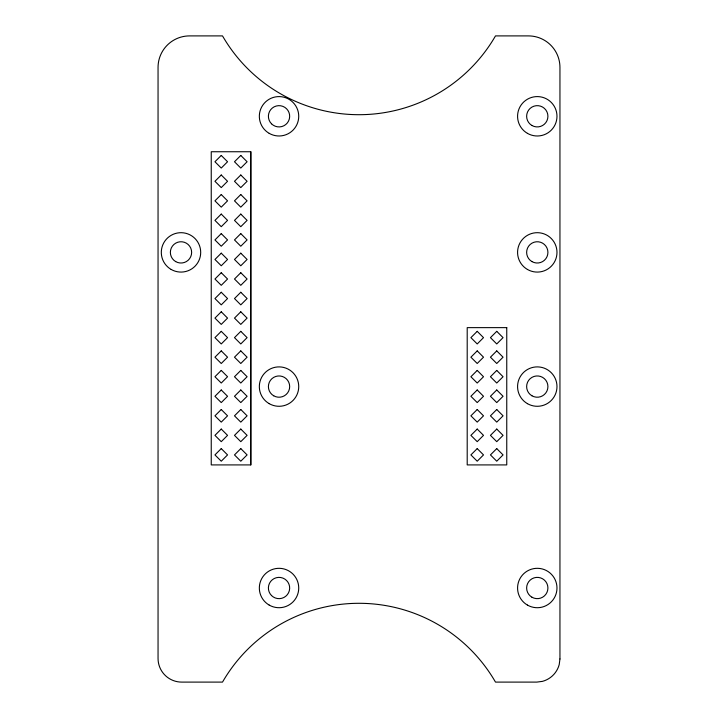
<?xml version="1.0" encoding="UTF-8"?>
<svg xmlns="http://www.w3.org/2000/svg" width="718" height="718" viewBox="0 0 718 718"><rect width="100%" height="100%" fill="white"/><g stroke="black" fill="none" stroke-linecap="round" stroke-linejoin="round"><path stroke-width="1.08" d="M250.797 464.914L250.806 151.74L211.245 151.74L211.245 464.914L250.797 464.914L250.797 151.74M559.95 658.971L559.214 664.599A23.712 23.712 0 0 1 542.449 681.364L536.831 682.1L495.492 682.1A157.61 157.61 0 0 0 222.508 682.1L181.69 682.1A23.64 23.64 0 0 1 158.05 658.46L158.05 67.42A31.52 31.52 0 0 1 189.57 35.9L222.508 35.9A157.61 157.61 0 0 0 495.492 35.9L528.43 35.9A31.52 31.52 0 0 1 559.95 67.42L559.95 658.971M221.252 155.447L214.942 161.747L221.252 168.057L227.552 161.747L221.252 155.447M221.252 174.995L214.942 181.295L221.252 187.595L227.552 181.295L221.252 174.995M240.79 155.447L234.49 161.747L240.79 168.057L247.1 161.747L240.79 155.447M221.252 194.533L214.942 200.843L221.252 207.143L227.552 200.843L221.252 194.533M240.79 174.995L234.49 181.295L240.79 187.595L247.1 181.295L240.79 174.995M221.252 214.081L214.942 220.381L221.252 226.691L227.552 220.381L221.252 214.081M240.79 194.533L234.49 200.843L240.79 207.143L247.1 200.843L240.79 194.533M221.252 233.619L214.942 239.929L221.252 246.229L227.552 239.929L221.252 233.619M240.79 214.081L234.49 220.381L240.79 226.691L247.1 220.381L240.79 214.081M221.252 253.167L214.942 259.467L221.252 265.777L227.552 259.467L221.252 253.167M240.79 233.619L234.49 239.929L240.79 246.229L247.1 239.929L240.79 233.619M221.252 272.705L214.942 279.015L221.252 285.315L227.552 279.015L221.252 272.705M240.79 253.167L234.49 259.467L240.79 265.777L247.1 259.467L240.79 253.167M221.252 292.253L214.942 298.553L221.252 304.863L227.552 298.553L221.252 292.253M240.79 272.705L234.49 279.015L240.79 285.315L247.1 279.015L240.79 272.705M221.252 311.791L214.942 318.101L221.252 324.401L227.552 318.101L221.252 311.791M240.79 292.253L234.49 298.553L240.79 304.863L247.1 298.553L240.79 292.253M221.252 331.339L214.942 337.639L221.252 343.949L227.552 337.639L221.252 331.339M240.79 311.791L234.49 318.101L240.79 324.401L247.1 318.101L240.79 311.791M221.252 350.887L214.942 357.187L221.252 363.488L227.552 357.187L221.252 350.887M240.79 331.339L234.49 337.639L240.79 343.949L247.1 337.639L240.79 331.339M221.252 370.425L214.942 376.735L221.252 383.035L227.552 376.735L221.252 370.425M240.79 350.887L234.49 357.187L240.79 363.488L247.1 357.187L240.79 350.887M221.252 389.973L214.942 396.273L221.252 402.583L227.552 396.273L221.252 389.973M240.79 370.425L234.49 376.735L240.79 383.035L247.1 376.735L240.79 370.425M221.252 409.511L214.942 415.821L221.252 422.121L227.552 415.821L221.252 409.511M240.79 389.973L234.49 396.273L240.79 402.583L247.1 396.273L240.79 389.973M221.252 429.059L214.942 435.359L221.252 441.669L227.552 435.359L221.252 429.059M240.79 409.511L234.49 415.821L240.79 422.121L247.1 415.821L240.79 409.511M221.252 448.597L214.942 454.907L221.252 461.207L227.552 454.907L221.252 448.597M240.79 429.059L234.49 435.359L240.79 441.669L247.1 435.359L240.79 429.059M240.79 448.597L234.49 454.907L240.79 461.207L247.1 454.907L240.79 448.597M477.21 331.339L470.9 337.639L477.21 343.949L483.51 337.639L477.21 331.339M477.21 350.887L470.9 357.187L477.21 363.488L483.51 357.187L477.21 350.887M496.748 331.339L490.448 337.639L496.748 343.949L503.058 337.639L496.748 331.339M477.21 370.425L470.9 376.735L477.21 383.035L483.51 376.735L477.21 370.425M496.748 350.887L490.448 357.187L496.748 363.488L503.058 357.187L496.748 350.887M477.21 389.973L470.9 396.273L477.21 402.583L483.51 396.273L477.21 389.973M496.748 370.425L490.448 376.735L496.748 383.035L503.058 376.735L496.748 370.425M477.21 409.511L470.9 415.821L477.21 422.121L483.51 415.821L477.21 409.511M496.748 389.973L490.448 396.273L496.748 402.583L503.058 396.273L496.748 389.973M477.21 429.059L470.9 435.359L477.21 441.669L483.51 435.359L477.21 429.059M496.748 409.511L490.448 415.821L496.748 422.121L503.058 415.821L496.748 409.511M477.21 448.597L470.9 454.907L477.21 461.207L483.51 454.907L477.21 448.597M496.748 429.059L490.448 435.359L496.748 441.669L503.058 435.359L496.748 429.059M496.748 448.597L490.448 454.907L496.748 461.207L503.058 454.907L496.748 448.597M506.755 327.632L467.203 327.632L467.203 464.914L506.755 464.914L506.755 327.632M171.153 269.447A19.7 19.7 0 0 0 200.699 252.386A19.7 19.7 0 0 0 171.153 235.324A19.7 19.7 0 0 0 171.153 269.447M269.187 403.651A19.7 19.7 0 0 0 298.733 386.589A19.7 19.7 0 0 0 269.187 369.528A19.7 19.7 0 0 0 269.187 403.651M269.187 605.077A19.7 19.7 0 0 0 298.733 588.015A19.7 19.7 0 0 0 269.187 570.954A19.7 19.7 0 0 0 269.187 605.077M527.425 605.077A19.7 19.7 0 0 0 556.98 588.015A19.7 19.7 0 0 0 527.425 570.954A19.7 19.7 0 0 0 527.425 605.077M527.425 403.651A19.7 19.7 0 0 0 556.98 386.589A19.7 19.7 0 0 0 527.425 369.528A19.7 19.7 0 0 0 527.425 403.651M527.425 269.447A19.7 19.7 0 0 0 556.98 252.386A19.7 19.7 0 0 0 527.425 235.324A19.7 19.7 0 0 0 527.425 269.447M269.187 133.351A19.7 19.7 0 0 0 298.733 116.289A19.7 19.7 0 0 0 269.187 99.228A19.7 19.7 0 0 0 269.187 133.351M527.425 133.351A19.7 19.7 0 0 0 556.98 116.289A19.7 19.7 0 0 0 527.425 99.228A19.7 19.7 0 0 0 527.425 133.351M531.957 597.223A10.635 10.635 0 0 0 547.915 588.015A10.635 10.635 0 0 0 531.957 578.798A10.635 10.635 0 0 0 531.957 597.223M531.957 395.797A10.635 10.635 0 0 0 547.915 386.589A10.635 10.635 0 0 0 531.957 377.372A10.635 10.635 0 0 0 531.957 395.797M271.512 595.536A10.635 10.635 0 0 0 289.309 590.77A10.635 10.635 0 0 0 276.277 577.739A10.635 10.635 0 0 0 271.512 595.536M273.72 395.797A10.635 10.635 0 0 0 289.677 386.589A10.635 10.635 0 0 0 273.72 377.372A10.635 10.635 0 0 0 273.72 395.797M531.957 261.594A10.635 10.635 0 0 0 547.915 252.386A10.635 10.635 0 0 0 531.957 243.169A10.635 10.635 0 0 0 531.957 261.594M175.686 261.594A10.635 10.635 0 0 0 191.643 252.386A10.635 10.635 0 0 0 175.686 243.169A10.635 10.635 0 0 0 175.686 261.594M531.957 125.497A10.635 10.635 0 0 0 547.915 116.289A10.635 10.635 0 0 0 531.957 107.072A10.635 10.635 0 0 0 531.957 125.497M271.512 123.81A10.635 10.635 0 0 0 289.309 119.044A10.635 10.635 0 0 0 276.277 106.013A10.635 10.635 0 0 0 271.512 123.81"/></g></svg>
